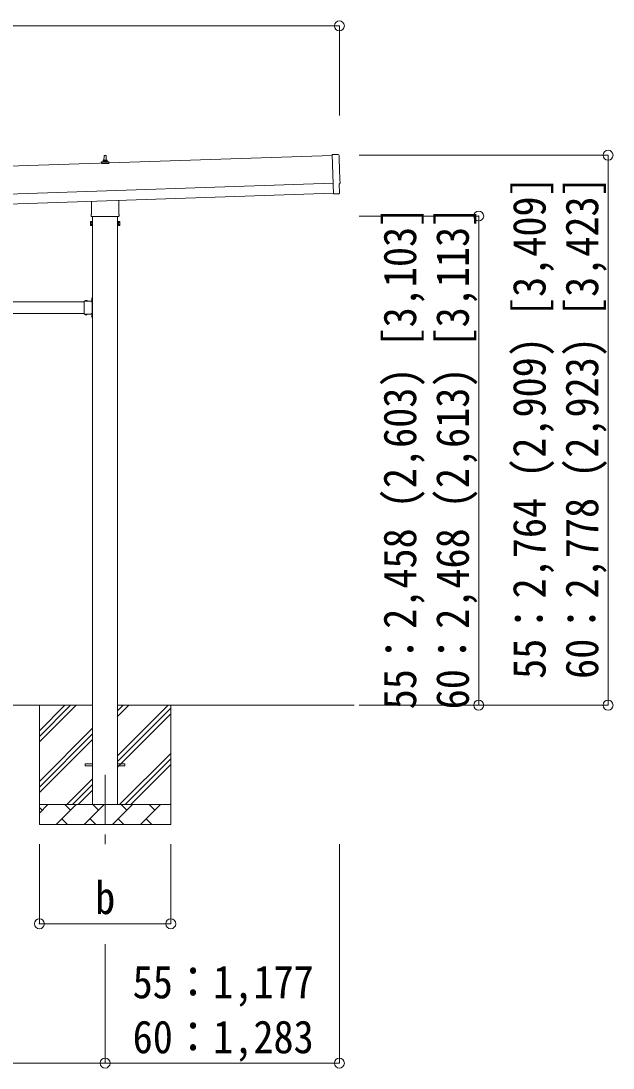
# Model space of a CAD drawing. Units: millimetres at full size, sheet at 1:50; details may follow other scales. Extents: x -14053 to 14053, y -9700 to 9700.
# Drawn here: x 6235 to 9210, y -3595 to 1668 of the extents above; entities that cross this region are included whole.
import ezdxf
from ezdxf.enums import TextEntityAlignment as Align

# ---------------------------------------------------------------- set-up
doc = ezdxf.new("R2010")
doc.units = ezdxf.units.MM
doc.header["$LTSCALE"] = 50
doc.header["$PDMODE"] = 32
doc.header["$PDSIZE"] = 50
doc.linetypes.add('CHAIN1', pattern=[8, 5, -1, 1, -1])
doc.linetypes.add('USER3', pattern=[4, 3, -1])
for name, color, linetype, lineweight in [('0-1_Defpoints', 7, 'CHAIN1', 9), ('0-2_TEXT1', 4, 'Continuous', 9), ('0-3_SHAPE', 7, 'Continuous', 9), ('0-8_TABLE1', 6, 'Continuous', 9)]:
    doc.layers.add(name, color=color, linetype=linetype, lineweight=lineweight)
doc.styles.add('ＭＳ ゴシック', font='')
doc.styles.get('ＭＳ ゴシック').set_extended_font_data('MS Gothic')

msp = doc.modelspace()

# ---------------------------------------------------------------- linework, layer by layer
at = {"layer": '0-1_Defpoints'}
msp.add_line((6658.05, -2121.44), (6658.05, -2470.44), dxfattribs=at)
at = {"layer": '0-2_TEXT1'}
for p, q in [((7799.42, 991.64), (2416.41, 812.21)), ((6639.8, 950.65), (6639.8, 958.37)), ((6676.3, 950.65), (6639.8, 950.65)), ((6640.19, 959.15), (6675.92, 959.15)), ((6640.57, 959.34), (6647.29, 960.97)), ((6647.67, 961.15), (6668.44, 961.15)), ((6648.05, 961.94), (6648.05, 966.15)), ((6649.05, 966.15), (6667.05, 966.15)), ((6652.05, 966.15), (6652.78, 989.68)), ((6653.78, 990.65), (6662.33, 990.65)), ((6663.33, 989.68), (6664.05, 966.15)), ((6668.05, 961.94), (6668.05, 966.15)), ((6675.54, 959.34), (6668.82, 960.97)), ((6676.3, 950.65), (6676.3, 958.37)), ((7799.25, 996.73), (7805.87, 797.98)), ((7829.42, 996.15), (7799.25, 996.73)), ((2421.07, 672.28), (7804.08, 851.72)), ((7833.57, 849.31), (7834.07, 849.33)), ((7835.14, 802.31), (7833.57, 849.31)), ((2422.74, 622.31), (7805.75, 801.75)), ((7824.06, 799.49), (7805.87, 797.98)), ((7824.74, 798.88), (7824.06, 799.49)), ((7825.49, 798.63), (7832.4, 799.22)), ((6589.75, 696.67), (6589.75, 761.21)), ((6726.35, 765.77), (6726.35, 696.67)), ((6588.05, 687.89), (6588.05, 693.39)), ((6725.99, 684.39), (6590.12, 684.39)), ((6595.55, 684.39), (6595.55, -2271.44)), ((6720.55, -2271.44), (6720.55, 684.39)), ((6728.05, 693.39), (6728.05, 687.89)), ((6584.05, 658.39), (6584.81, 659.71)), ((6584.05, 658.39), (6584.05, 641.39)), ((6584.05, 641.39), (6584.81, 640.08)), ((6591.05, 659.71), (6584.81, 659.71)), ((6591.05, 654.8), (6584.81, 654.8)), ((6591.05, 644.98), (6584.81, 644.98)), ((6591.05, 640.08), (6584.81, 640.08)), ((6591.05, 640.08), (6591.05, 659.71)), ((6591.05, 659.09), (6593.55, 659.09)), ((6593.55, 640.69), (6591.05, 640.69)), ((6593.55, 660.39), (6595.55, 660.39)), ((6593.55, 639.39), (6593.55, 660.39)), ((6595.55, 639.39), (6593.55, 639.39)), ((6595.55, 660.39), (6595.55, 639.39)), ((6722.55, 660.39), (6720.55, 660.39)), ((6720.55, 639.39), (6722.55, 639.39)), ((6722.55, 639.39), (6722.55, 660.39)), ((6725.05, 659.09), (6722.55, 659.09)), ((6722.55, 640.69), (6725.05, 640.69)), ((6725.05, 659.71), (6731.29, 659.71)), ((6725.05, 640.08), (6725.05, 659.71)), ((6725.05, 654.8), (6731.29, 654.8)), ((6725.05, 644.98), (6731.29, 644.98)), ((6725.05, 640.08), (6731.29, 640.08)), ((6732.05, 658.39), (6731.29, 659.71)), ((6732.05, 641.39), (6731.29, 640.08)), ((6732.05, 658.39), (6732.05, 641.39)), ((6593.04, 275.46), (6593.04, 263.66)), ((6593.04, 275.46), (6593.55, 275.46)), ((6593.04, 263.66), (6593.55, 263.66)), ((6593.55, 279.56), (6593.55, 259.56)), ((6593.55, 279.56), (6595.55, 279.56)), ((6595.55, 272.56), (6593.55, 272.56)), ((6595.55, 266.56), (6593.55, 266.56)), ((3662.55, 256.56), (6553.55, 256.56)), ((6553.55, 259.56), (6593.55, 259.56)), ((6553.55, 259.56), (6553.55, 193.56)), ((6556.65, 260.07), (6568.45, 260.07)), ((6556.65, 260.07), (6556.65, 259.56)), ((6568.45, 260.07), (6568.45, 259.56)), ((6589.55, 257.56), (6593.55, 257.56)), ((6589.55, 255.56), (6589.55, 257.56)), ((6589.55, 256.56), (6595.05, 256.56)), ((6593.55, 255.56), (6589.55, 255.56)), ((6593.55, 255.56), (6593.55, 197.56)), ((6595.05, 256.56), (6595.05, 196.56)), ((3662.55, 196.56), (6553.55, 196.56)), ((6553.55, 193.56), (6593.55, 193.56)), ((6556.65, 193.05), (6556.65, 193.56)), ((6556.65, 193.05), (6568.45, 193.05)), ((6568.45, 193.05), (6568.45, 193.56)), ((6589.55, 197.56), (6589.55, 195.56)), ((6593.55, 197.56), (6589.55, 197.56)), ((6589.55, 196.56), (6595.05, 196.56)), ((6593.55, 195.56), (6589.55, 195.56)), ((6593.04, 189.46), (6593.04, 177.66)), ((6593.04, 189.46), (6593.55, 189.46)), ((6593.04, 177.66), (6593.55, 177.66)), ((6593.55, 193.56), (6593.55, 173.56)), ((6595.55, 186.56), (6593.55, 186.56)), ((6595.55, 180.56), (6593.55, 180.56)), ((6593.55, 173.56), (6595.55, 173.56)), ((6558.05, -2075.94), (6558.05, -2066.94)), ((6558.05, -2066.94), (6595.55, -2066.94)), ((6558.05, -2075.94), (6595.55, -2075.94)), ((6720.55, -2066.94), (6758.05, -2066.94)), ((6720.55, -2075.94), (6758.05, -2075.94)), ((6758.05, -2075.94), (6758.05, -2066.94))]:
    msp.add_line(p, q, dxfattribs=at)
at = {"layer": '0-2_TEXT1', "linetype": 'USER3'}
for p, q in [((6590.94, 272.06), (6593.72, 270.7)), ((6590.94, 267.06), (6593.72, 268.41)), ((6593.72, 270.7), (6594.33, 269.56)), ((6593.72, 268.41), (6594.33, 269.56)), ((6560.05, 262.17), (6561.41, 259.39)), ((6561.41, 259.39), (6562.55, 258.78)), ((6563.7, 259.39), (6562.55, 258.78)), ((6565.05, 262.17), (6563.7, 259.39)), ((6560.05, 190.95), (6561.41, 193.73)), ((6561.41, 193.73), (6562.55, 194.33)), ((6563.7, 193.73), (6562.55, 194.33)), ((6565.05, 190.95), (6563.7, 193.73)), ((6590.94, 186.06), (6593.72, 184.7)), ((6590.94, 181.06), (6593.72, 182.41)), ((6593.72, 184.7), (6594.33, 183.56)), ((6593.72, 182.41), (6594.33, 183.56))]:
    msp.add_line(p, q, dxfattribs=at)
at = {"layer": '0-2_TEXT1'}
for centre, radius, start, end in [((6640.8, 958.37), 1, 103.62699, 180), ((6647.05, 961.94), 1, 283.62699, 0), ((6652.14, 965.52), 4.13, 90, 171.17633), ((6649.05, 965.15), 1, 90, 180), ((6653.78, 989.65), 1, 90, 178.60509), ((6661.39, 966.15), 4.83, 133.60282, 180), ((6654.72, 966.15), 4.83, 0, 46.39718), ((6662.33, 989.65), 1, 1.39491, 90), ((6663.97, 965.52), 4.13, 8.82367, 90), ((6667.05, 965.15), 1, 0, 90), ((6669.05, 961.94), 1, 180, 256.37301), ((6675.3, 958.37), 1, 0, 76.37301), ((7829.33, 991.65), 4.5, 1.09537, 88.91326), ((7833.92, 853.83), 4.5, 271.90915, 2.73345), ((7825.41, 799.63), 1, 228.4071, 274.90505), ((6592.05, 693.39), 4, 125.09963, 180), ((6592.05, 687.89), 4, 180, 194.47751), ((6592.05, 687.89), 4, 194.47751, 241.04498), ((6724.05, 687.89), 4, 298.95502, 345.52249), ((6724.05, 693.39), 4, 0, 54.90037), ((6724.05, 687.89), 4, 345.52249, 0), ((6588.4, 657.25), 4.34, 145.61575, 214.38425), ((6600.29, 649.89), 16.24, 162.41205, 197.58795), ((6588.4, 642.53), 4.34, 145.61575, 214.38425), ((6715.81, 649.89), 16.24, 342.41205, 17.58795), ((6727.71, 657.25), 4.34, 325.61575, 34.38425), ((6727.71, 642.53), 4.34, 325.61575, 34.38425), ((6598.79, 269.56), 8.23, 134.2189, 225.7811), ((6562.55, 254.33), 8.23, 44.2189, 135.7811), ((6593.55, 259.56), 2, 270, 0), ((6562.55, 198.79), 8.23, 224.2189, 315.7811), ((6598.79, 183.56), 8.23, 134.2189, 225.7811), ((6593.55, 193.56), 2, 0, 90)]:
    msp.add_arc(centre, radius, start, end, dxfattribs=at)
for centre, major_axis, ratio, start_param, end_param in [((12596.36, 1081.51), (-4760.73, -158.69), 0.99863, 6.2686928, 6.2976566), ((7832.13, 802.22), (2.25, -2), 0.9974, 5.5252311, 7.0411395)]:
    msp.add_ellipse(centre, major_axis=major_axis, ratio=ratio, start_param=start_param, end_param=end_param, dxfattribs=at)
at = {"layer": '0-3_SHAPE'}
for p, q in [((6595.55, -1771.44), (3620.55, -1771.44)), ((6328.05, -1899.92), (6456.53, -1771.44)), ((6328.05, -1928.21), (6484.82, -1771.44)), ((6328.05, -1956.49), (6513.1, -1771.44)), ((6328.05, -1771.44), (6328.05, -2371.44)), ((6720.55, -1800.27), (6749.38, -1771.44)), ((6720.55, -1828.55), (6777.66, -1771.44)), ((6720.55, -2026.54), (6975.65, -1771.44)), ((7908.93, -1771.44), (6720.55, -1771.44)), ((6720.55, -2054.82), (6988.05, -1787.32)), ((6988.05, -1771.44), (6988.05, -2371.44)), ((6720.55, -2083.11), (6988.05, -1815.61)), ((6328.05, -2154.48), (6595.55, -1886.98)), ((6328.05, -2182.77), (6595.55, -1915.27)), ((6328.05, -2211.05), (6595.55, -1943.55)), ((6730.21, -2271.44), (6988.05, -2013.6)), ((6758.49, -2271.44), (6988.05, -2041.88)), ((6786.78, -2271.44), (6988.05, -2070.17)), ((6465.65, -2271.44), (6595.55, -2141.54)), ((6493.94, -2271.44), (6595.55, -2169.82)), ((6522.22, -2271.44), (6595.55, -2198.11)), ((6328.05, -2314.33), (6370.95, -2271.44)), ((6328.05, -2271.44), (6988.05, -2271.44)), ((6342.39, -2299.99), (6328.05, -2285.65)), ((6412.37, -2371.44), (6512.37, -2271.44)), ((6483.81, -2299.99), (6455.26, -2271.44)), ((6553.79, -2371.44), (6653.79, -2271.44)), ((6625.24, -2299.99), (6596.68, -2271.44)), ((6695.21, -2371.44), (6795.21, -2271.44)), ((6766.66, -2299.99), (6738.1, -2271.44)), ((6836.63, -2371.44), (6936.63, -2271.44)), ((6908.08, -2299.99), (6879.52, -2271.44)), ((6984.77, -2271.44), (6988.05, -2268.16)), ((6440.92, -2342.89), (6469.47, -2371.44)), ((6582.34, -2342.89), (6610.9, -2371.44)), ((6723.76, -2342.89), (6752.32, -2371.44)), ((6865.18, -2342.89), (6893.74, -2371.44)), ((6988.05, -2371.44), (6328.05, -2371.44))]:
    msp.add_line(p, q, dxfattribs=at)
at = {"layer": '0-8_TABLE1'}
for p, q in [((2385.41, 1642.67), (7835.08, 1642.67)), ((7835.08, 1642.67), (7835.08, 1192.67)), ((9185.08, 992.67), (7934.08, 992.67)), ((9185.08, -1771.44), (9185.08, 992.67)), ((8535.08, 686.89), (7935.08, 686.89)), ((8535.08, 686.89), (8535.08, -1771.44)), ((9185.08, -1771.44), (7934.08, -1771.44)), ((6328.05, -2870.44), (6328.05, -2470.44)), ((6988.05, -2870.44), (6988.05, -2470.44)), ((7835.08, -3570.44), (7835.08, -2470.44)), ((6328.05, -2870.44), (6988.05, -2870.44)), ((6658.05, -3570.44), (6658.05, -2972.44)), ((3558.05, -3570.44), (6658.05, -3570.44)), ((6658.05, -3570.44), (7835.08, -3570.44))]:
    msp.add_line(p, q, dxfattribs=at)
for p in [(7835.08, 1642.67), (9185.08, 992.67), (8535.08, 686.89), (8535.08, -1771.44), (9185.08, -1771.44), (6328.05, -2870.44), (6988.05, -2870.44), (6658.05, -3570.44), (7835.08, -3570.44)]:
    msp.add_point(p, dxfattribs=at)

# ---------------------------------------------------------------- texts
at = {"layer": '0-8_TABLE1', "color": 7, "style": 'ＭＳ ゴシック', "width": 0.9}
for s, p in [('55：2,764 (2,909) [3,409]', (8920.57, -1639.38)), ('60：2,778 (2,923) [3,423]', (9185.08, -1639.38)), ('55：2,458 (2,603) [3,103]', (8270.57, -1792.27)), ('60：2,468 (2,613) [3,113]', (8535.08, -1792.27))]:
    msp.add_text(s, height=165, rotation=90, dxfattribs=at).set_placement(p, align=Align.BOTTOM_LEFT)
for s, p in [('b', (6608.05, -2870.44)), ('55：1,177', (6796.57, -3294.4)), ('60：1,283', (6796.57, -3570.44))]:
    msp.add_text(s, height=165, dxfattribs=at).set_placement(p, align=Align.BOTTOM_LEFT)

doc.saveas('drawing.dxf')
